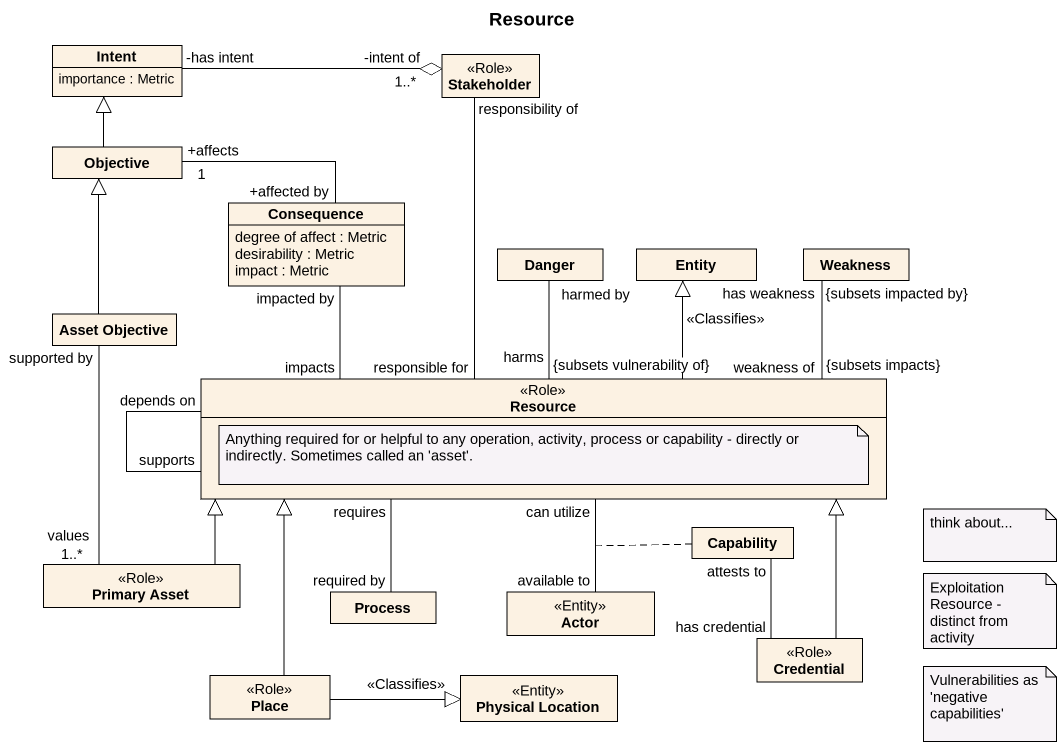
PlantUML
@startuml
title Resource
hide circle
hide empty members
class Intent {
  importance : Metric
}
class Stakeholder <<Role>>
class Objective
class Consequence {
  degree of affect : Metric
  desirability : Metric
  impact : Metric
}
class Danger
class "Entity" as Entity_
class Weakness
class "Asset Objective" as Asset_Objective
class Resource <<Role>>
class Capability
class "Primary Asset" as Primary_Asset <<Role>>
class "Process" as Process_
class "Actor" as Actor_ <<Entity>>
class Credential <<Role>>
class Place <<Role>>
class "Physical Location" as Physical_Location <<Entity>>
Stakeholder "-intent of\n1..*" o-left- "-has intent" Intent
Objective -up-|> Intent
Consequence "+affected by" -left- "+affects\n1" Objective
Consequence "impacted by" -- "impacts" Resource
Danger "harmed by" -- "harms\n{subsets vulnerability of}" Resource
Weakness "has weakness\n{subsets impacted by}" -left- "weakness of\n{subsets impacts}" Resource
Asset_Objective -up-|> Objective
Asset_Objective "supported by" -- "values\n1..*" Primary_Asset
Resource "responsible for" -up- "responsibility of" Stakeholder
Resource -up-|> Entity_ : <<Classifies>>
Resource "depends on" -- "supports" Resource
Resource "can utilize" -- "available to" Actor_
(Resource, Actor_) .. Capability
Primary_Asset -right-|> Resource
Process_ "required by" -up- "requires" Resource
Credential -up-|> Resource
Credential "has credential" -up- "attests to" Capability
Place -up-|> Resource
Place -right-|> Physical_Location : <<Classifies>>
note bottom of Resource : Anything required for or helpful to any operation, activity, process or capability - directly or indirectly. Sometimes called an 'asset'.
note as N2
  think about...
end note
note as N3
  Exploitation Resource - distinct from activity
end note
note as N4
  Vulnerabilities as 'negative capabilities'
end note
@enduml
